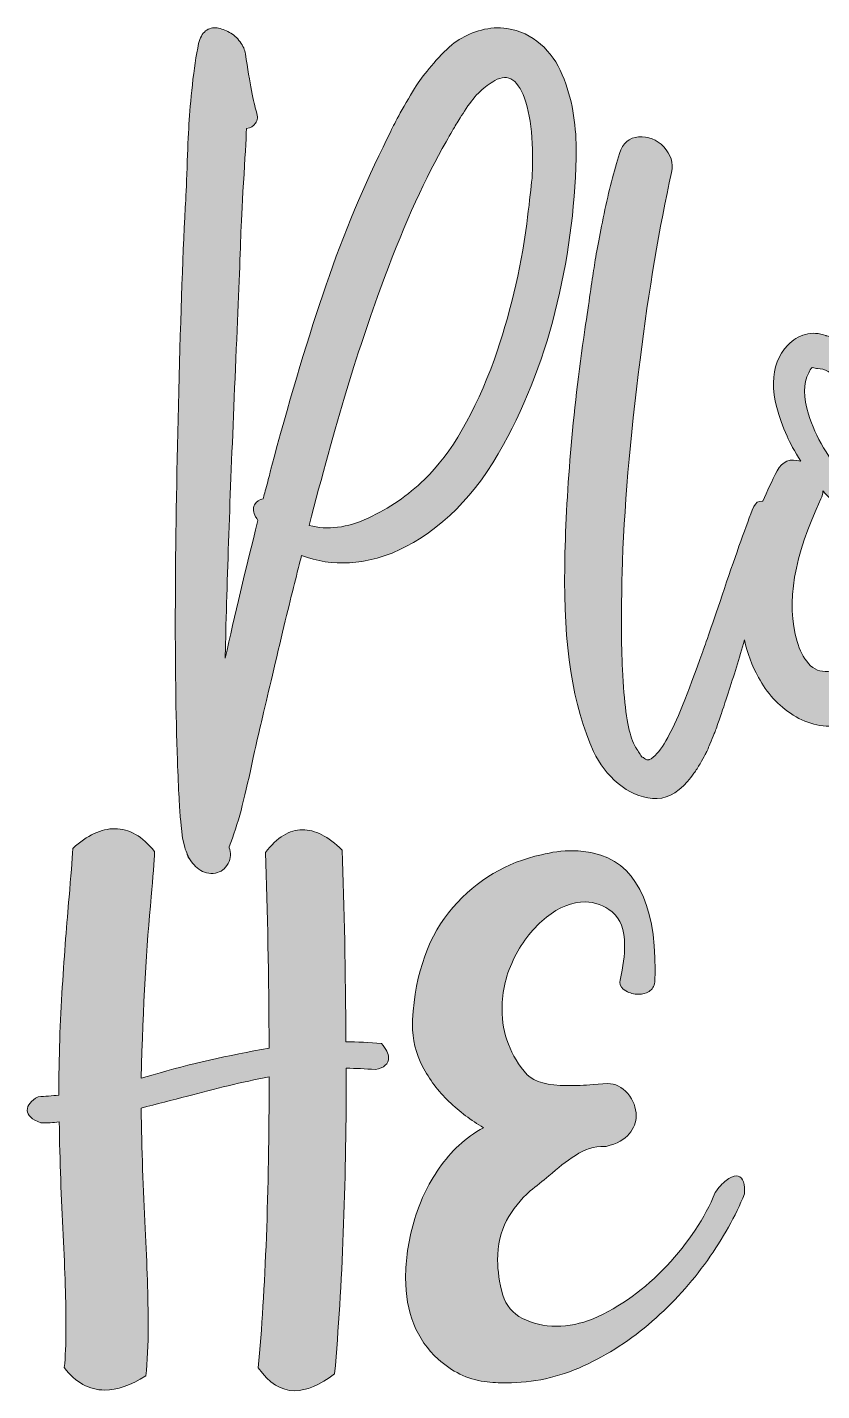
# Model space of a CAD drawing. Header units: inches. Extents: x 72 to 1008, y -887 to -193.
# Drawn here: x 72 to 390, y -739 to -193 of the extents above; entities that cross this region are included whole.
import ezdxf

# ---------------------------------------------------------------- set-up
doc = ezdxf.new("R2010")
doc.units = ezdxf.units.IN
doc.header["$MEASUREMENT"] = 0
doc.layers.add('Layer 1', color=7, linetype='Continuous')

# ---------------------------------------------------------------- blocks, each defined once
blk = doc.blocks.new('block 4')
at = {"layer": 'Layer 1', "true_color": 0x262626}
h = blk.add_hatch(color=250, dxfattribs=at)
h.dxf.hatch_style = 2
edge = h.paths.add_edge_path()
edge.add_spline(control_points=[(289.99, -226.39), (289.13, -221.52), (287.71, -216.68), (285.73, -211.86), (283.75, -207.04), (280.87, -202.96), (277.06, -199.61), (273.26, -196.27), (268.77, -194.19), (263.6, -193.37), (260.15, -192.87), (256.75, -193.07), (253.4, -193.98), (250.06, -194.9), (247.09, -196.16), (244.5, -197.79), (241.92, -199.41), (239.2, -201.79), (236.36, -204.94), (233.52, -208.08), (231.21, -210.85), (229.44, -213.23), (227.66, -215.61), (225.61, -218.86), (223.28, -222.97), (220.94, -227.07), (219.27, -230.14), (218.26, -232.17), (217.24, -234.2), (215.82, -237.09), (214, -240.84), (204.87, -259.51), (196.83, -279.21), (189.88, -299.95), (182.93, -320.69), (176.01, -344), (169.12, -369.86), (168.81, -371.18), (168.3, -373.16), (167.59, -375.79), (166.88, -378.43), (166.38, -380.41), (166.07, -381.73), (164.45, -381.93), (163.28, -382.74), (162.58, -384.16), (161.86, -385.58), (162.01, -387.15), (163.03, -388.88), (163.13, -388.98), (163.28, -389.23), (163.49, -389.64), (163.69, -390.05), (163.84, -390.3), (163.94, -390.4), (158.97, -410.08), (154.61, -428.43), (150.86, -445.47), (150.86, -444.06), (150.91, -441.88), (151.01, -438.93), (151.11, -435.99), (151.16, -433.76), (151.16, -432.24), (151.57, -416.82), (152.1, -400.47), (152.76, -383.17), (153.42, -365.88), (154.21, -346.68), (155.12, -325.59), (156.03, -304.49), (156.69, -288.16), (157.1, -276.6), (157.2, -271.93), (157.55, -264.78), (158.16, -255.14), (158.77, -245.51), (159.17, -238.26), (159.38, -233.39), (161, -233.19), (162.22, -232.5), (163.03, -231.33), (163.84, -230.17), (163.94, -228.62), (163.33, -226.69), (162.22, -223.14), (160.75, -215.43), (158.92, -203.57), (158.72, -201.95), (158.01, -200.32), (156.79, -198.7), (155.57, -197.08), (154.15, -195.81), (152.53, -194.9), (150.91, -193.98), (149.26, -193.4), (147.59, -193.15), (145.91, -192.89), (144.39, -193.3), (143.02, -194.36), (141.66, -195.43), (140.72, -197.08), (140.21, -199.31), (139.19, -204.28), (138.36, -209.81), (137.7, -215.89), (137.04, -221.98), (136.58, -227.25), (136.33, -231.71), (136.07, -236.18), (135.82, -241.96), (135.57, -249.06), (135.31, -256.16), (135.09, -261.48), (134.88, -265.03), (133.77, -286.23), (132.85, -312.71), (132.15, -344.45), (130.62, -402.27), (130.47, -449.58), (131.69, -486.4), (132.19, -498.47), (132.6, -506.28), (132.9, -509.83), (132.9, -509.83), (133.82, -517.59), (133.82, -517.59), (134.22, -519.62), (134.58, -521.09), (134.88, -522), (134.98, -522.31), (135.29, -523.07), (135.8, -524.28), (135.87, -524.48), (135.93, -524.63), (135.99, -524.78), (137.07, -526.91), (138.49, -528.66), (140.28, -529.99), (142.26, -531.46), (144.47, -531.99), (146.9, -531.59), (149.13, -531.18), (150.83, -529.91), (152, -527.78), (153.16, -525.65), (153.29, -523.52), (152.38, -521.39), (152.38, -521.39), (152.38, -521.09), (152.38, -521.09), (154.21, -516.53), (155.8, -511.66), (157.17, -506.48), (158.54, -501.31), (159.99, -495.12), (161.51, -487.92), (163.03, -480.72), (164.14, -475.75), (164.86, -473.01), (165.97, -468.25), (168.18, -458.89), (171.47, -444.94), (174.77, -431), (177.38, -420.22), (179.31, -412.61), (179.71, -410.79), (180.43, -408.05), (181.44, -404.4), (187.52, -406.73), (193.92, -407.69), (200.61, -407.29), (207.3, -406.88), (213.74, -405.26), (219.93, -402.42), (237.07, -394.41), (251.17, -380.26), (262.23, -359.97), (271.66, -342.83), (278.84, -323.91), (283.75, -303.22), (288.67, -282.53), (291.19, -261.89), (291.29, -241.3), (291.29, -236.23), (290.85, -231.26), (289.99, -226.39)], knot_values=[0, 0, 0, 0, 1, 1, 1, 2, 2, 2, 3, 3, 3, 4, 4, 4, 5, 5, 5, 6, 6, 6, 7, 7, 7, 8, 8, 8, 9, 9, 9, 10, 10, 10, 11, 11, 11, 12, 12, 12, 13, 13, 13, 14, 14, 14, 15, 15, 15, 16, 16, 16, 17, 17, 17, 18, 18, 18, 19, 19, 19, 20, 20, 20, 21, 21, 21, 22, 22, 22, 23, 23, 23, 24, 24, 24, 25, 25, 25, 26, 26, 26, 27, 27, 27, 28, 28, 28, 29, 29, 29, 30, 30, 30, 31, 31, 31, 32, 32, 32, 33, 33, 33, 34, 34, 34, 35, 35, 35, 36, 36, 36, 37, 37, 37, 38, 38, 38, 39, 39, 39, 40, 40, 40, 41, 41, 41, 42, 42, 42, 43, 43, 43, 44, 44, 44, 45, 45, 45, 46, 46, 46, 47, 47, 47, 48, 48, 48, 49, 49, 49, 50, 50, 50, 51, 51, 51, 52, 52, 52, 53, 53, 53, 54, 54, 54, 55, 55, 55, 56, 56, 56, 57, 57, 57, 58, 58, 58, 59, 59, 59, 60, 60, 60, 61, 61, 61, 62, 62, 62, 62], degree=3, periodic=1)
edge = h.paths.add_edge_path()
edge.add_spline(control_points=[(273.49, -254.84), (273.08, -258.8), (272.42, -264.38), (271.51, -271.58), (268.97, -290.54), (264.66, -308.6), (258.58, -325.74), (250.77, -347.34), (241.43, -363.42), (230.58, -373.97), (223.99, -380.36), (216.48, -385.51), (208.06, -389.41), (199.64, -393.32), (191.78, -394.3), (184.48, -392.38), (194.52, -352.82), (204.56, -319.71), (214.61, -293.03), (222.92, -270.82), (231.14, -252.71), (239.25, -238.71), (241.08, -235.47), (242.42, -233.14), (243.29, -231.71), (244.15, -230.3), (245.49, -228.19), (247.32, -225.4), (249.14, -222.61), (250.99, -220.33), (252.87, -218.55), (254.75, -216.78), (256.7, -215.34), (258.73, -214.22), (264.21, -211.07), (268.36, -213.97), (271.2, -222.89), (272.62, -227.56), (273.46, -233.06), (273.72, -239.4), (273.96, -245.74), (273.89, -250.88), (273.49, -254.84)], knot_values=[0, 0, 0, 0, 1, 1, 1, 2, 2, 2, 3, 3, 3, 4, 4, 4, 5, 5, 5, 6, 6, 6, 7, 7, 7, 8, 8, 8, 9, 9, 9, 10, 10, 10, 11, 11, 11, 12, 12, 12, 13, 13, 13, 14, 14, 14, 14], degree=3, periodic=1)
h = blk.add_hatch(color=250, dxfattribs=at)
h.dxf.hatch_style = 2
edge = h.paths.add_edge_path()
edge.add_spline(control_points=[(593.59, -480.77), (593.9, -480.97), (594.07, -481.08), (594.13, -481.08), (594.18, -481.08), (593.9, -480.82), (593.29, -480.32), (593.09, -480.11), (592.93, -479.96), (592.83, -479.86), (592.73, -479.76), (592.53, -479.58), (592.22, -479.33), (591.92, -479.07), (591.67, -478.82), (591.47, -478.57), (591.26, -478.31), (591.06, -478.08), (590.86, -477.88), (590.65, -477.68), (590.55, -477.53), (590.55, -477.42), (590.55, -477.32), (590.4, -477.07), (590.09, -476.66), (590.09, -476.66), (588.27, -473.47), (588.27, -473.47), (586.75, -470.53), (585.53, -466.27), (584.62, -460.69), (582.69, -450.34), (581.62, -436.3), (581.42, -418.55), (581.02, -386.9), (582.43, -350.94), (585.68, -310.68), (586.19, -303.98), (587.05, -293.94), (588.27, -280.55), (599.73, -280.35), (610.73, -280.86), (621.28, -282.07), (621.39, -282.07), (622.68, -282.2), (625.16, -282.45), (627.65, -282.71), (629.17, -282.89), (629.73, -282.99), (630.28, -283.09), (631.6, -283.29), (633.68, -283.59), (635.76, -283.9), (637.21, -284.28), (638.02, -284.74), (638.83, -285.19), (639.95, -285.78), (641.37, -286.49), (642.79, -287.2), (643.93, -288.03), (644.79, -289), (645.65, -289.96), (646.39, -291.1), (647, -292.42), (647.5, -293.54), (648.39, -294.27), (649.66, -294.62), (650.93, -294.98), (652.07, -294.85), (653.08, -294.25), (654.09, -293.64), (654.55, -292.62), (654.45, -291.2), (654.15, -286.84), (652.3, -283.27), (648.9, -280.48), (645.5, -277.69), (641.37, -275.58), (636.5, -274.16), (627.57, -271.63), (614.18, -269.65), (596.33, -268.23), (595.52, -268.13), (594.33, -268.03), (592.76, -267.92), (591.18, -267.82), (589.99, -267.77), (589.18, -267.77), (589.79, -260.88), (590.19, -255.5), (590.4, -251.65), (590.6, -248.6), (589.94, -245.79), (588.42, -243.2), (586.9, -240.62), (584.72, -238.82), (581.88, -237.8), (579.24, -236.89), (576.63, -236.99), (574.04, -238.1), (571.46, -239.22), (569.96, -241.2), (569.55, -244.04), (568.95, -248.6), (567.98, -256.41), (566.67, -267.47), (564.03, -267.47), (560.07, -267.57), (554.8, -267.77), (537.06, -268.52), (523.42, -269.77), (513.76, -271.54), (506.1, -270.22), (496.7, -269.11), (485.57, -268.23), (484.76, -268.13), (483.57, -268.03), (482, -267.92), (480.43, -267.82), (479.23, -267.77), (478.42, -267.77), (479.03, -260.88), (479.43, -255.5), (479.64, -251.65), (479.84, -248.6), (479.18, -245.79), (477.66, -243.2), (476.14, -240.62), (473.96, -238.82), (471.12, -237.8), (468.48, -236.89), (465.87, -236.99), (463.28, -238.1), (460.7, -239.22), (459.2, -241.2), (458.79, -244.04), (458.19, -248.6), (457.22, -256.41), (455.91, -267.47), (453.27, -267.47), (449.31, -267.57), (444.04, -267.77), (424.67, -268.58), (410.11, -270), (400.37, -272.03), (400.37, -272.03), (400.52, -272.18), (400.52, -272.18), (397.69, -272.49), (395.76, -273.86), (394.74, -276.29), (393.12, -279.84), (393.48, -283.65), (395.81, -287.7), (398.55, -292.27), (402.25, -293.89), (406.92, -292.57), (409.05, -291.96), (412.57, -290.95), (417.49, -289.53), (422.41, -288.11), (426.72, -286.94), (430.42, -286.03), (434.12, -285.12), (437.75, -284.41), (441.3, -283.9), (449.21, -282.78), (453.57, -282.18), (454.38, -282.07), (451.54, -308.65), (449.47, -334.62), (448.15, -359.97), (447.45, -372.45), (447, -382.9), (446.79, -391.34), (445.3, -392.24), (443.82, -392.9), (442.36, -393.29), (438.51, -394.41), (434.35, -394.56), (429.89, -393.75), (428.77, -383.81), (426.85, -373.72), (424.11, -363.47), (416.6, -334.87), (405.75, -319.2), (391.55, -316.46), (391.55, -316.46), (391.4, -316.46), (391.4, -316.46), (391.4, -316.46), (391.25, -316.31), (391.25, -316.31), (388.51, -315.29), (385.77, -315.14), (383.03, -315.85), (380.29, -316.56), (377.96, -317.98), (376.03, -320.11), (368.43, -328.12), (368.32, -340.29), (375.73, -356.62), (376.84, -359.26), (378.67, -362.61), (381.2, -366.67), (376.94, -365.35), (373.8, -366.62), (371.77, -370.47), (369.61, -374.61), (367.69, -378.69), (366, -382.7), (365.9, -382.68), (365.79, -382.65), (365.69, -382.64), (364.27, -382.54), (363.15, -383.25), (362.34, -384.77), (359.39, -392.28), (355.49, -403.23), (350.62, -417.63), (345.76, -432.04), (342.86, -440.45), (341.95, -442.89), (335.87, -460.13), (331.2, -471.59), (327.95, -477.27), (326.03, -480.82), (324.1, -483.46), (322.17, -485.18), (322.17, -485.18), (321.26, -485.79), (321.26, -485.79), (321.26, -485.79), (320.65, -486.1), (320.65, -486.1), (320.55, -486.1), (320.45, -486.15), (320.35, -486.25), (320.35, -486.25), (320.04, -486.25), (320.04, -486.25), (319.74, -486.25), (319.38, -486.15), (318.98, -485.94), (318.77, -485.74), (318.57, -485.59), (318.37, -485.49), (318.37, -485.39), (318.32, -485.34), (318.22, -485.34), (318.22, -485.34), (318.06, -485.34), (318.06, -485.34), (317.66, -485.13), (317.25, -484.68), (316.85, -483.97), (316.74, -483.76), (316.44, -483.28), (315.93, -482.52), (315.43, -481.76), (315.12, -481.28), (315.02, -481.08), (314.51, -480.16), (314.01, -479), (313.5, -477.58), (311.68, -472.51), (310.46, -463.33), (309.85, -450.04), (309.34, -440), (309.29, -427.12), (309.7, -411.39), (310.4, -386.24), (312.79, -357.79), (316.85, -326.04), (320.4, -297.95), (324.61, -272.94), (329.47, -251.04), (330.29, -247.18), (329.25, -243.76), (326.36, -240.77), (323.47, -237.78), (320.12, -236.43), (316.31, -236.74), (312.51, -237.04), (309.95, -239.27), (308.63, -243.43), (306.4, -250.43), (304.35, -258.47), (302.47, -267.54), (300.59, -276.62), (299.25, -283.85), (298.44, -289.22), (297.63, -294.6), (296.41, -302.82), (294.79, -313.87), (289.82, -348.05), (287.13, -379.75), (286.72, -408.96), (286.11, -440.2), (289.97, -464.85), (298.29, -482.9), (300.62, -487.87), (303.89, -492.13), (308.1, -495.68), (312.31, -499.23), (316.9, -501.24), (321.87, -501.69), (326.84, -502.15), (331.5, -499.89), (335.87, -494.92), (336.78, -493.8), (337.64, -492.69), (338.45, -491.57), (339.26, -490.46), (340.07, -489.19), (340.89, -487.77), (341.7, -486.35), (342.38, -485.13), (342.94, -484.12), (343.5, -483.1), (344.13, -481.71), (344.84, -479.93), (345.55, -478.16), (346.08, -476.87), (346.44, -476.06), (346.79, -475.24), (347.33, -473.8), (348.04, -471.72), (348.75, -469.64), (349.2, -468.3), (349.41, -467.69), (349.61, -467.08), (350.09, -465.66), (350.85, -463.43), (351.61, -461.2), (352.04, -459.88), (352.14, -459.47), (354.36, -452.73), (356.52, -445.61), (358.65, -438.19), (359.83, -443.42), (361.69, -448.44), (364.24, -453.23), (367.54, -459.42), (372.18, -464.44), (378.16, -468.3), (384.15, -472.15), (390.74, -473.52), (397.94, -472.4), (402.81, -471.59), (407.19, -469.72), (411.1, -466.77), (415, -463.83), (418.17, -460.21), (420.61, -455.9), (423.04, -451.59), (425.02, -447.15), (426.54, -442.58), (428.06, -438.02), (429.13, -433.3), (429.74, -428.43), (430.85, -420.83), (431.16, -412.31), (430.65, -402.87), (436.06, -403.61), (441.41, -403.02), (446.7, -401.14), (446.82, -409.07), (447.39, -418.28), (448.45, -428.82), (449.77, -441.95), (452.15, -453.54), (455.6, -463.58), (461.08, -479.5), (468.58, -489.8), (478.12, -494.47), (479.84, -495.28), (481.59, -495.3), (483.37, -494.54), (485.14, -493.78), (486.33, -492.54), (486.94, -490.81), (488.26, -487.16), (486.89, -483.81), (482.83, -480.77), (483.14, -480.97), (483.31, -481.08), (483.37, -481.08), (483.42, -481.08), (483.14, -480.82), (482.53, -480.32), (482.33, -480.11), (482.17, -479.96), (482.07, -479.86), (481.97, -479.76), (481.77, -479.58), (481.46, -479.33), (481.16, -479.07), (480.91, -478.82), (480.71, -478.57), (480.5, -478.31), (480.3, -478.08), (480.1, -477.88), (479.89, -477.68), (479.79, -477.53), (479.79, -477.42), (479.79, -477.32), (479.64, -477.07), (479.33, -476.66), (479.33, -476.66), (477.51, -473.47), (477.51, -473.47), (475.99, -470.53), (474.77, -466.27), (473.86, -460.69), (471.93, -450.34), (470.86, -436.3), (470.66, -418.55), (470.26, -386.9), (471.67, -350.94), (474.92, -310.68), (475.43, -303.98), (476.29, -293.94), (477.51, -280.55), (486.83, -280.39), (495.83, -280.72), (504.54, -281.49), (504.67, -283.49), (505.34, -285.56), (506.57, -287.7), (509.31, -292.27), (513.01, -293.89), (517.68, -292.57), (519.81, -291.96), (523.33, -290.95), (528.25, -289.53), (529.95, -289.04), (531.55, -288.59), (533.1, -288.16), (533.42, -288.43), (533.76, -288.7), (534.03, -289), (534.89, -289.96), (535.63, -291.1), (536.24, -292.42), (536.74, -293.54), (537.63, -294.27), (538.9, -294.62), (540.17, -294.98), (541.31, -294.85), (542.32, -294.25), (543.33, -293.64), (543.79, -292.62), (543.69, -291.2), (543.55, -289.23), (543.06, -287.44), (542.28, -285.79), (545.6, -285), (548.87, -284.36), (552.06, -283.9), (559.97, -282.78), (564.33, -282.18), (565.14, -282.07), (562.3, -308.65), (560.23, -334.62), (558.91, -359.97), (558.1, -374.58), (557.61, -386.42), (557.46, -395.5), (557.31, -404.57), (557.89, -415.68), (559.21, -428.82), (560.53, -441.95), (562.91, -453.54), (566.36, -463.58), (571.84, -479.5), (579.34, -489.8), (588.88, -494.47), (590.6, -495.28), (592.35, -495.3), (594.13, -494.54), (595.9, -493.78), (597.09, -492.54), (597.7, -490.81), (599.02, -487.16), (597.65, -483.81), (593.59, -480.77)], knot_values=[0, 0, 0, 0, 1, 1, 1, 2, 2, 2, 3, 3, 3, 4, 4, 4, 5, 5, 5, 6, 6, 6, 7, 7, 7, 8, 8, 8, 9, 9, 9, 10, 10, 10, 11, 11, 11, 12, 12, 12, 13, 13, 13, 14, 14, 14, 15, 15, 15, 16, 16, 16, 17, 17, 17, 18, 18, 18, 19, 19, 19, 20, 20, 20, 21, 21, 21, 22, 22, 22, 23, 23, 23, 24, 24, 24, 25, 25, 25, 26, 26, 26, 27, 27, 27, 28, 28, 28, 29, 29, 29, 30, 30, 30, 31, 31, 31, 32, 32, 32, 33, 33, 33, 34, 34, 34, 35, 35, 35, 36, 36, 36, 37, 37, 37, 38, 38, 38, 39, 39, 39, 40, 40, 40, 41, 41, 41, 42, 42, 42, 43, 43, 43, 44, 44, 44, 45, 45, 45, 46, 46, 46, 47, 47, 47, 48, 48, 48, 49, 49, 49, 50, 50, 50, 51, 51, 51, 52, 52, 52, 53, 53, 53, 54, 54, 54, 55, 55, 55, 56, 56, 56, 57, 57, 57, 58, 58, 58, 59, 59, 59, 60, 60, 60, 61, 61, 61, 62, 62, 62, 63, 63, 63, 64, 64, 64, 65, 65, 65, 66, 66, 66, 67, 67, 67, 68, 68, 68, 69, 69, 69, 70, 70, 70, 71, 71, 71, 72, 72, 72, 73, 73, 73, 74, 74, 74, 75, 75, 75, 76, 76, 76, 77, 77, 77, 78, 78, 78, 79, 79, 79, 80, 80, 80, 81, 81, 81, 82, 82, 82, 83, 83, 83, 84, 84, 84, 85, 85, 85, 86, 86, 86, 87, 87, 87, 88, 88, 88, 89, 89, 89, 90, 90, 90, 91, 91, 91, 92, 92, 92, 93, 93, 93, 94, 94, 94, 95, 95, 95, 96, 96, 96, 97, 97, 97, 98, 98, 98, 99, 99, 99, 100, 100, 100, 101, 101, 101, 102, 102, 102, 103, 103, 103, 104, 104, 104, 105, 105, 105, 106, 106, 106, 107, 107, 107, 108, 108, 108, 109, 109, 109, 110, 110, 110, 111, 111, 111, 112, 112, 112, 113, 113, 113, 114, 114, 114, 115, 115, 115, 116, 116, 116, 117, 117, 117, 118, 118, 118, 119, 119, 119, 120, 120, 120, 121, 121, 121, 122, 122, 122, 123, 123, 123, 124, 124, 124, 125, 125, 125, 126, 126, 126, 127, 127, 127, 128, 128, 128, 129, 129, 129, 130, 130, 130, 131, 131, 131, 132, 132, 132, 133, 133, 133, 134, 134, 134, 135, 135, 135, 136, 136, 136, 137, 137, 137, 138, 138, 138, 139, 139, 139, 140, 140, 140, 141, 141, 141, 142, 142, 142, 143, 143, 143, 144, 144, 144, 145, 145, 145, 146, 146, 146, 147, 147, 147, 148, 148, 148, 149, 149, 149, 150, 150, 150, 151, 151, 151, 152, 152, 152, 153, 153, 153, 154, 154, 154, 155, 155, 155, 156, 156, 156, 157, 157, 157, 158, 158, 158, 159, 159, 159, 160, 160, 160, 161, 161, 161, 162, 162, 162, 162], degree=3, periodic=1)
edge = h.paths.add_edge_path()
edge.add_spline(control_points=[(384.4, -331.21), (384.7, -330.4), (385.16, -329.69), (385.77, -329.09), (386.58, -329.39), (387.29, -329.54), (387.9, -329.54), (393.78, -329.54), (399.1, -336.03), (403.87, -349.02), (407.12, -357.94), (409.4, -367.53), (410.72, -377.77), (410.72, -377.77), (411.63, -385.07), (411.63, -385.07), (407.37, -381.83), (403.47, -378.23), (399.92, -374.27), (392.31, -365.75), (387.09, -356.93), (384.25, -347.8), (382.12, -341.11), (382.17, -335.58), (384.4, -331.21)], knot_values=[0, 0, 0, 0, 1, 1, 1, 2, 2, 2, 3, 3, 3, 4, 4, 4, 5, 5, 5, 6, 6, 6, 7, 7, 7, 8, 8, 8, 8], degree=3, periodic=1)
edge = h.paths.add_edge_path()
edge.add_spline(control_points=[(407.37, -434.67), (403.01, -444.92), (397.94, -450.29), (392.16, -450.8), (389.01, -451.1), (386.4, -450.06), (384.32, -447.68), (382.24, -445.3), (380.7, -442.33), (379.68, -438.78), (375.22, -423.47), (378.41, -404.45), (389.27, -381.73), (389.78, -380.51), (390.03, -379.44), (390.03, -378.53), (392.87, -381.58), (395.1, -383.81), (396.72, -385.23), (402.2, -390.1), (407.47, -393.9), (412.55, -396.64), (413.46, -412.16), (411.73, -424.84), (407.37, -434.67)], knot_values=[0, 0, 0, 0, 1, 1, 1, 2, 2, 2, 3, 3, 3, 4, 4, 4, 5, 5, 5, 6, 6, 6, 7, 7, 7, 8, 8, 8, 8], degree=3, periodic=1)
h = blk.add_hatch(color=250, dxfattribs=at)
h.dxf.hatch_style = 2
edge = h.paths.add_edge_path()
edge.add_spline(control_points=[(135.99, -524.78), (135.88, -524.56), (135.75, -524.36), (135.64, -524.13), (136.37, -525.86), (136.48, -526.07), (135.99, -524.78)], knot_values=[0, 0, 0, 0, 1, 1, 1, 2, 2, 2, 2], degree=3, periodic=1)
at = {"layer": 'Layer 1', "lineweight": 0}
for points, knots in [([(289.99, -226.39), (289.13, -221.52), (287.71, -216.68), (285.73, -211.86), (283.75, -207.04), (280.87, -202.96), (277.06, -199.61), (273.26, -196.27), (268.77, -194.19), (263.6, -193.37), (260.15, -192.87), (256.75, -193.07), (253.4, -193.98), (250.06, -194.9), (247.09, -196.16), (244.5, -197.79), (241.92, -199.41), (239.2, -201.79), (236.36, -204.94), (233.52, -208.08), (231.21, -210.85), (229.44, -213.23), (227.66, -215.61), (225.61, -218.86), (223.28, -222.97), (220.94, -227.07), (219.27, -230.14), (218.26, -232.17), (217.24, -234.2), (215.82, -237.09), (214, -240.84), (204.87, -259.51), (196.83, -279.21), (189.88, -299.95), (182.93, -320.69), (176.01, -344), (169.12, -369.86), (168.81, -371.18), (168.3, -373.16), (167.59, -375.79), (166.88, -378.43), (166.38, -380.41), (166.07, -381.73), (164.45, -381.93), (163.28, -382.74), (162.58, -384.16), (161.86, -385.58), (162.01, -387.15), (163.03, -388.88), (163.13, -388.98), (163.28, -389.23), (163.49, -389.64), (163.69, -390.05), (163.84, -390.3), (163.94, -390.4), (158.97, -410.08), (154.61, -428.43), (150.86, -445.47), (150.86, -444.06), (150.91, -441.88), (151.01, -438.93), (151.11, -435.99), (151.16, -433.76), (151.16, -432.24), (151.57, -416.82), (152.1, -400.47), (152.76, -383.17), (153.42, -365.88), (154.21, -346.68), (155.12, -325.59), (156.03, -304.49), (156.69, -288.16), (157.1, -276.6), (157.2, -271.93), (157.55, -264.78), (158.16, -255.14), (158.77, -245.51), (159.17, -238.26), (159.38, -233.39), (161, -233.19), (162.22, -232.5), (163.03, -231.33), (163.84, -230.17), (163.94, -228.62), (163.33, -226.69), (162.22, -223.14), (160.75, -215.43), (158.92, -203.57), (158.72, -201.95), (158.01, -200.32), (156.79, -198.7), (155.57, -197.08), (154.15, -195.81), (152.53, -194.9), (150.91, -193.98), (149.26, -193.4), (147.59, -193.15), (145.91, -192.89), (144.39, -193.3), (143.02, -194.36), (141.66, -195.43), (140.72, -197.08), (140.21, -199.31), (139.19, -204.28), (138.36, -209.81), (137.7, -215.89), (137.04, -221.98), (136.58, -227.25), (136.33, -231.71), (136.07, -236.18), (135.82, -241.96), (135.57, -249.06), (135.31, -256.16), (135.09, -261.48), (134.88, -265.03), (133.77, -286.23), (132.85, -312.71), (132.15, -344.45), (130.62, -402.27), (130.47, -449.58), (131.69, -486.4), (132.19, -498.47), (132.6, -506.28), (132.9, -509.83), (132.9, -509.83), (133.82, -517.59), (133.82, -517.59), (134.22, -519.62), (134.58, -521.09), (134.88, -522), (134.98, -522.31), (135.29, -523.07), (135.8, -524.28), (135.87, -524.48), (135.93, -524.63), (135.99, -524.78), (137.07, -526.91), (138.49, -528.66), (140.28, -529.99), (142.26, -531.46), (144.47, -531.99), (146.9, -531.59), (149.13, -531.18), (150.83, -529.91), (152, -527.78), (153.16, -525.65), (153.29, -523.52), (152.38, -521.39), (152.38, -521.39), (152.38, -521.09), (152.38, -521.09), (154.21, -516.53), (155.8, -511.66), (157.17, -506.48), (158.54, -501.31), (159.99, -495.12), (161.51, -487.92), (163.03, -480.72), (164.14, -475.75), (164.86, -473.01), (165.97, -468.25), (168.18, -458.89), (171.47, -444.94), (174.77, -431), (177.38, -420.22), (179.31, -412.61), (179.71, -410.79), (180.43, -408.05), (181.44, -404.4), (187.52, -406.73), (193.92, -407.69), (200.61, -407.29), (207.3, -406.88), (213.74, -405.26), (219.93, -402.42), (237.07, -394.41), (251.17, -380.26), (262.23, -359.97), (271.66, -342.83), (278.84, -323.91), (283.75, -303.22), (288.67, -282.53), (291.19, -261.89), (291.29, -241.3), (291.29, -236.23), (290.85, -231.26), (289.99, -226.39)], [0, 0, 0, 0, 1, 1, 1, 2, 2, 2, 3, 3, 3, 4, 4, 4, 5, 5, 5, 6, 6, 6, 7, 7, 7, 8, 8, 8, 9, 9, 9, 10, 10, 10, 11, 11, 11, 12, 12, 12, 13, 13, 13, 14, 14, 14, 15, 15, 15, 16, 16, 16, 17, 17, 17, 18, 18, 18, 19, 19, 19, 20, 20, 20, 21, 21, 21, 22, 22, 22, 23, 23, 23, 24, 24, 24, 25, 25, 25, 26, 26, 26, 27, 27, 27, 28, 28, 28, 29, 29, 29, 30, 30, 30, 31, 31, 31, 32, 32, 32, 33, 33, 33, 34, 34, 34, 35, 35, 35, 36, 36, 36, 37, 37, 37, 38, 38, 38, 39, 39, 39, 40, 40, 40, 41, 41, 41, 42, 42, 42, 43, 43, 43, 44, 44, 44, 45, 45, 45, 46, 46, 46, 47, 47, 47, 48, 48, 48, 49, 49, 49, 50, 50, 50, 51, 51, 51, 52, 52, 52, 53, 53, 53, 54, 54, 54, 55, 55, 55, 56, 56, 56, 57, 57, 57, 58, 58, 58, 59, 59, 59, 60, 60, 60, 61, 61, 61, 62, 62, 62, 62]), ([(273.49, -254.84), (273.08, -258.8), (272.42, -264.38), (271.51, -271.58), (268.97, -290.54), (264.66, -308.6), (258.58, -325.74), (250.77, -347.34), (241.43, -363.42), (230.58, -373.97), (223.99, -380.36), (216.48, -385.51), (208.06, -389.41), (199.64, -393.32), (191.78, -394.3), (184.48, -392.38), (194.52, -352.82), (204.56, -319.71), (214.61, -293.03), (222.92, -270.82), (231.14, -252.71), (239.25, -238.71), (241.08, -235.47), (242.42, -233.14), (243.29, -231.71), (244.15, -230.3), (245.49, -228.19), (247.32, -225.4), (249.14, -222.61), (250.99, -220.33), (252.87, -218.55), (254.75, -216.78), (256.7, -215.34), (258.73, -214.22), (264.21, -211.07), (268.36, -213.97), (271.2, -222.89), (272.62, -227.56), (273.46, -233.06), (273.72, -239.4), (273.96, -245.74), (273.89, -250.88), (273.49, -254.84)], [0, 0, 0, 0, 1, 1, 1, 2, 2, 2, 3, 3, 3, 4, 4, 4, 5, 5, 5, 6, 6, 6, 7, 7, 7, 8, 8, 8, 9, 9, 9, 10, 10, 10, 11, 11, 11, 12, 12, 12, 13, 13, 13, 14, 14, 14, 14]), ([(593.59, -480.77), (593.9, -480.97), (594.07, -481.08), (594.13, -481.08), (594.18, -481.08), (593.9, -480.82), (593.29, -480.32), (593.09, -480.11), (592.93, -479.96), (592.83, -479.86), (592.73, -479.76), (592.53, -479.58), (592.22, -479.33), (591.92, -479.07), (591.67, -478.82), (591.47, -478.57), (591.26, -478.31), (591.06, -478.08), (590.86, -477.88), (590.65, -477.68), (590.55, -477.53), (590.55, -477.42), (590.55, -477.32), (590.4, -477.07), (590.09, -476.66), (590.09, -476.66), (588.27, -473.47), (588.27, -473.47), (586.75, -470.53), (585.53, -466.27), (584.62, -460.69), (582.69, -450.34), (581.62, -436.3), (581.42, -418.55), (581.02, -386.9), (582.43, -350.94), (585.68, -310.68), (586.19, -303.98), (587.05, -293.94), (588.27, -280.55), (599.73, -280.35), (610.73, -280.86), (621.28, -282.07), (621.39, -282.07), (622.68, -282.2), (625.16, -282.45), (627.65, -282.71), (629.17, -282.89), (629.73, -282.99), (630.28, -283.09), (631.6, -283.29), (633.68, -283.59), (635.76, -283.9), (637.21, -284.28), (638.02, -284.74), (638.83, -285.19), (639.95, -285.78), (641.37, -286.49), (642.79, -287.2), (643.93, -288.03), (644.79, -289), (645.65, -289.96), (646.39, -291.1), (647, -292.42), (647.5, -293.54), (648.39, -294.27), (649.66, -294.62), (650.93, -294.98), (652.07, -294.85), (653.08, -294.25), (654.09, -293.64), (654.55, -292.62), (654.45, -291.2), (654.15, -286.84), (652.3, -283.27), (648.9, -280.48), (645.5, -277.69), (641.37, -275.58), (636.5, -274.16), (627.57, -271.63), (614.18, -269.65), (596.33, -268.23), (595.52, -268.13), (594.33, -268.03), (592.76, -267.92), (591.18, -267.82), (589.99, -267.77), (589.18, -267.77), (589.79, -260.88), (590.19, -255.5), (590.4, -251.65), (590.6, -248.6), (589.94, -245.79), (588.42, -243.2), (586.9, -240.62), (584.72, -238.82), (581.88, -237.8), (579.24, -236.89), (576.63, -236.99), (574.04, -238.1), (571.46, -239.22), (569.96, -241.2), (569.55, -244.04), (568.95, -248.6), (567.98, -256.41), (566.67, -267.47), (564.03, -267.47), (560.07, -267.57), (554.8, -267.77), (537.06, -268.52), (523.42, -269.77), (513.76, -271.54), (506.1, -270.22), (496.7, -269.11), (485.57, -268.23), (484.76, -268.13), (483.57, -268.03), (482, -267.92), (480.43, -267.82), (479.23, -267.77), (478.42, -267.77), (479.03, -260.88), (479.43, -255.5), (479.64, -251.65), (479.84, -248.6), (479.18, -245.79), (477.66, -243.2), (476.14, -240.62), (473.96, -238.82), (471.12, -237.8), (468.48, -236.89), (465.87, -236.99), (463.28, -238.1), (460.7, -239.22), (459.2, -241.2), (458.79, -244.04), (458.19, -248.6), (457.22, -256.41), (455.91, -267.47), (453.27, -267.47), (449.31, -267.57), (444.04, -267.77), (424.67, -268.58), (410.11, -270), (400.37, -272.03), (400.37, -272.03), (400.52, -272.18), (400.52, -272.18), (397.69, -272.49), (395.76, -273.86), (394.74, -276.29), (393.12, -279.84), (393.48, -283.65), (395.81, -287.7), (398.55, -292.27), (402.25, -293.89), (406.92, -292.57), (409.05, -291.96), (412.57, -290.95), (417.49, -289.53), (422.41, -288.11), (426.72, -286.94), (430.42, -286.03), (434.12, -285.12), (437.75, -284.41), (441.3, -283.9), (449.21, -282.78), (453.57, -282.18), (454.38, -282.07), (451.54, -308.65), (449.47, -334.62), (448.15, -359.97), (447.45, -372.45), (447, -382.9), (446.79, -391.34), (445.3, -392.24), (443.82, -392.9), (442.36, -393.29), (438.51, -394.41), (434.35, -394.56), (429.89, -393.75), (428.77, -383.81), (426.85, -373.72), (424.11, -363.47), (416.6, -334.87), (405.75, -319.2), (391.55, -316.46), (391.55, -316.46), (391.4, -316.46), (391.4, -316.46), (391.4, -316.46), (391.25, -316.31), (391.25, -316.31), (388.51, -315.29), (385.77, -315.14), (383.03, -315.85), (380.29, -316.56), (377.96, -317.98), (376.03, -320.11), (368.43, -328.12), (368.32, -340.29), (375.73, -356.62), (376.84, -359.26), (378.67, -362.61), (381.2, -366.67), (376.94, -365.35), (373.8, -366.62), (371.77, -370.47), (369.61, -374.61), (367.69, -378.69), (366, -382.7), (365.9, -382.68), (365.79, -382.65), (365.69, -382.64), (364.27, -382.54), (363.15, -383.25), (362.34, -384.77), (359.39, -392.28), (355.49, -403.23), (350.62, -417.63), (345.76, -432.04), (342.86, -440.45), (341.95, -442.89), (335.87, -460.13), (331.2, -471.59), (327.95, -477.27), (326.03, -480.82), (324.1, -483.46), (322.17, -485.18), (322.17, -485.18), (321.26, -485.79), (321.26, -485.79), (321.26, -485.79), (320.65, -486.1), (320.65, -486.1), (320.55, -486.1), (320.45, -486.15), (320.35, -486.25), (320.35, -486.25), (320.04, -486.25), (320.04, -486.25), (319.74, -486.25), (319.38, -486.15), (318.98, -485.94), (318.77, -485.74), (318.57, -485.59), (318.37, -485.49), (318.37, -485.39), (318.32, -485.34), (318.22, -485.34), (318.22, -485.34), (318.06, -485.34), (318.06, -485.34), (317.66, -485.13), (317.25, -484.68), (316.85, -483.97), (316.74, -483.76), (316.44, -483.28), (315.93, -482.52), (315.43, -481.76), (315.12, -481.28), (315.02, -481.08), (314.51, -480.16), (314.01, -479), (313.5, -477.58), (311.68, -472.51), (310.46, -463.33), (309.85, -450.04), (309.34, -440), (309.29, -427.12), (309.7, -411.39), (310.4, -386.24), (312.79, -357.79), (316.85, -326.04), (320.4, -297.95), (324.61, -272.94), (329.47, -251.04), (330.29, -247.18), (329.25, -243.76), (326.36, -240.77), (323.47, -237.78), (320.12, -236.43), (316.31, -236.74), (312.51, -237.04), (309.95, -239.27), (308.63, -243.43), (306.4, -250.43), (304.35, -258.47), (302.47, -267.54), (300.59, -276.62), (299.25, -283.85), (298.44, -289.22), (297.63, -294.6), (296.41, -302.82), (294.79, -313.87), (289.82, -348.05), (287.13, -379.75), (286.72, -408.96), (286.11, -440.2), (289.97, -464.85), (298.29, -482.9), (300.62, -487.87), (303.89, -492.13), (308.1, -495.68), (312.31, -499.23), (316.9, -501.24), (321.87, -501.69), (326.84, -502.15), (331.5, -499.89), (335.87, -494.92), (336.78, -493.8), (337.64, -492.69), (338.45, -491.57), (339.26, -490.46), (340.07, -489.19), (340.89, -487.77), (341.7, -486.35), (342.38, -485.13), (342.94, -484.12), (343.5, -483.1), (344.13, -481.71), (344.84, -479.93), (345.55, -478.16), (346.08, -476.87), (346.44, -476.06), (346.79, -475.24), (347.33, -473.8), (348.04, -471.72), (348.75, -469.64), (349.2, -468.3), (349.41, -467.69), (349.61, -467.08), (350.09, -465.66), (350.85, -463.43), (351.61, -461.2), (352.04, -459.88), (352.14, -459.47), (354.36, -452.73), (356.52, -445.61), (358.65, -438.19), (359.83, -443.42), (361.69, -448.44), (364.24, -453.23), (367.54, -459.42), (372.18, -464.44), (378.16, -468.3), (384.15, -472.15), (390.74, -473.52), (397.94, -472.4), (402.81, -471.59), (407.19, -469.72), (411.1, -466.77), (415, -463.83), (418.17, -460.21), (420.61, -455.9), (423.04, -451.59), (425.02, -447.15), (426.54, -442.58), (428.06, -438.02), (429.13, -433.3), (429.74, -428.43), (430.85, -420.83), (431.16, -412.31), (430.65, -402.87), (436.06, -403.61), (441.41, -403.02), (446.7, -401.14), (446.82, -409.07), (447.39, -418.28), (448.45, -428.82), (449.77, -441.95), (452.15, -453.54), (455.6, -463.58), (461.08, -479.5), (468.58, -489.8), (478.12, -494.47), (479.84, -495.28), (481.59, -495.3), (483.37, -494.54), (485.14, -493.78), (486.33, -492.54), (486.94, -490.81), (488.26, -487.16), (486.89, -483.81), (482.83, -480.77), (483.14, -480.97), (483.31, -481.08), (483.37, -481.08), (483.42, -481.08), (483.14, -480.82), (482.53, -480.32), (482.33, -480.11), (482.17, -479.96), (482.07, -479.86), (481.97, -479.76), (481.77, -479.58), (481.46, -479.33), (481.16, -479.07), (480.91, -478.82), (480.71, -478.57), (480.5, -478.31), (480.3, -478.08), (480.1, -477.88), (479.89, -477.68), (479.79, -477.53), (479.79, -477.42), (479.79, -477.32), (479.64, -477.07), (479.33, -476.66), (479.33, -476.66), (477.51, -473.47), (477.51, -473.47), (475.99, -470.53), (474.77, -466.27), (473.86, -460.69), (471.93, -450.34), (470.86, -436.3), (470.66, -418.55), (470.26, -386.9), (471.67, -350.94), (474.92, -310.68), (475.43, -303.98), (476.29, -293.94), (477.51, -280.55), (486.83, -280.39), (495.83, -280.72), (504.54, -281.49), (504.67, -283.49), (505.34, -285.56), (506.57, -287.7), (509.31, -292.27), (513.01, -293.89), (517.68, -292.57), (519.81, -291.96), (523.33, -290.95), (528.25, -289.53), (529.95, -289.04), (531.55, -288.59), (533.1, -288.16), (533.42, -288.43), (533.76, -288.7), (534.03, -289), (534.89, -289.96), (535.63, -291.1), (536.24, -292.42), (536.74, -293.54), (537.63, -294.27), (538.9, -294.62), (540.17, -294.98), (541.31, -294.85), (542.32, -294.25), (543.33, -293.64), (543.79, -292.62), (543.69, -291.2), (543.55, -289.23), (543.06, -287.44), (542.28, -285.79), (545.6, -285), (548.87, -284.36), (552.06, -283.9), (559.97, -282.78), (564.33, -282.18), (565.14, -282.07), (562.3, -308.65), (560.23, -334.62), (558.91, -359.97), (558.1, -374.58), (557.61, -386.42), (557.46, -395.5), (557.31, -404.57), (557.89, -415.68), (559.21, -428.82), (560.53, -441.95), (562.91, -453.54), (566.36, -463.58), (571.84, -479.5), (579.34, -489.8), (588.88, -494.47), (590.6, -495.28), (592.35, -495.3), (594.13, -494.54), (595.9, -493.78), (597.09, -492.54), (597.7, -490.81), (599.02, -487.16), (597.65, -483.81), (593.59, -480.77)], [0, 0, 0, 0, 1, 1, 1, 2, 2, 2, 3, 3, 3, 4, 4, 4, 5, 5, 5, 6, 6, 6, 7, 7, 7, 8, 8, 8, 9, 9, 9, 10, 10, 10, 11, 11, 11, 12, 12, 12, 13, 13, 13, 14, 14, 14, 15, 15, 15, 16, 16, 16, 17, 17, 17, 18, 18, 18, 19, 19, 19, 20, 20, 20, 21, 21, 21, 22, 22, 22, 23, 23, 23, 24, 24, 24, 25, 25, 25, 26, 26, 26, 27, 27, 27, 28, 28, 28, 29, 29, 29, 30, 30, 30, 31, 31, 31, 32, 32, 32, 33, 33, 33, 34, 34, 34, 35, 35, 35, 36, 36, 36, 37, 37, 37, 38, 38, 38, 39, 39, 39, 40, 40, 40, 41, 41, 41, 42, 42, 42, 43, 43, 43, 44, 44, 44, 45, 45, 45, 46, 46, 46, 47, 47, 47, 48, 48, 48, 49, 49, 49, 50, 50, 50, 51, 51, 51, 52, 52, 52, 53, 53, 53, 54, 54, 54, 55, 55, 55, 56, 56, 56, 57, 57, 57, 58, 58, 58, 59, 59, 59, 60, 60, 60, 61, 61, 61, 62, 62, 62, 63, 63, 63, 64, 64, 64, 65, 65, 65, 66, 66, 66, 67, 67, 67, 68, 68, 68, 69, 69, 69, 70, 70, 70, 71, 71, 71, 72, 72, 72, 73, 73, 73, 74, 74, 74, 75, 75, 75, 76, 76, 76, 77, 77, 77, 78, 78, 78, 79, 79, 79, 80, 80, 80, 81, 81, 81, 82, 82, 82, 83, 83, 83, 84, 84, 84, 85, 85, 85, 86, 86, 86, 87, 87, 87, 88, 88, 88, 89, 89, 89, 90, 90, 90, 91, 91, 91, 92, 92, 92, 93, 93, 93, 94, 94, 94, 95, 95, 95, 96, 96, 96, 97, 97, 97, 98, 98, 98, 99, 99, 99, 100, 100, 100, 101, 101, 101, 102, 102, 102, 103, 103, 103, 104, 104, 104, 105, 105, 105, 106, 106, 106, 107, 107, 107, 108, 108, 108, 109, 109, 109, 110, 110, 110, 111, 111, 111, 112, 112, 112, 113, 113, 113, 114, 114, 114, 115, 115, 115, 116, 116, 116, 117, 117, 117, 118, 118, 118, 119, 119, 119, 120, 120, 120, 121, 121, 121, 122, 122, 122, 123, 123, 123, 124, 124, 124, 125, 125, 125, 126, 126, 126, 127, 127, 127, 128, 128, 128, 129, 129, 129, 130, 130, 130, 131, 131, 131, 132, 132, 132, 133, 133, 133, 134, 134, 134, 135, 135, 135, 136, 136, 136, 137, 137, 137, 138, 138, 138, 139, 139, 139, 140, 140, 140, 141, 141, 141, 142, 142, 142, 143, 143, 143, 144, 144, 144, 145, 145, 145, 146, 146, 146, 147, 147, 147, 148, 148, 148, 149, 149, 149, 150, 150, 150, 151, 151, 151, 152, 152, 152, 153, 153, 153, 154, 154, 154, 155, 155, 155, 156, 156, 156, 157, 157, 157, 158, 158, 158, 159, 159, 159, 160, 160, 160, 161, 161, 161, 162, 162, 162, 162]), ([(384.4, -331.21), (384.7, -330.4), (385.16, -329.69), (385.77, -329.09), (386.58, -329.39), (387.29, -329.54), (387.9, -329.54), (393.78, -329.54), (399.1, -336.03), (403.87, -349.02), (407.12, -357.94), (409.4, -367.53), (410.72, -377.77), (410.72, -377.77), (411.63, -385.07), (411.63, -385.07), (407.37, -381.83), (403.47, -378.23), (399.92, -374.27), (392.31, -365.75), (387.09, -356.93), (384.25, -347.8), (382.12, -341.11), (382.17, -335.58), (384.4, -331.21)], [0, 0, 0, 0, 1, 1, 1, 2, 2, 2, 3, 3, 3, 4, 4, 4, 5, 5, 5, 6, 6, 6, 7, 7, 7, 8, 8, 8, 8]), ([(407.37, -434.67), (403.01, -444.92), (397.94, -450.29), (392.16, -450.8), (389.01, -451.1), (386.4, -450.06), (384.32, -447.68), (382.24, -445.3), (380.7, -442.33), (379.68, -438.78), (375.22, -423.47), (378.41, -404.45), (389.27, -381.73), (389.78, -380.51), (390.03, -379.44), (390.03, -378.53), (392.87, -381.58), (395.1, -383.81), (396.72, -385.23), (402.2, -390.1), (407.47, -393.9), (412.55, -396.64), (413.46, -412.16), (411.73, -424.84), (407.37, -434.67)], [0, 0, 0, 0, 1, 1, 1, 2, 2, 2, 3, 3, 3, 4, 4, 4, 5, 5, 5, 6, 6, 6, 7, 7, 7, 8, 8, 8, 8]), ([(135.99, -524.78), (135.88, -524.56), (135.75, -524.36), (135.64, -524.13), (136.37, -525.86), (136.48, -526.07), (135.99, -524.78)], [0, 0, 0, 0, 1, 1, 1, 2, 2, 2, 2])]:
    blk.add_open_spline(points, degree=3, knots=knots, dxfattribs=at)
blk = doc.blocks.new('block 5')
at = {"layer": 'Layer 1', "true_color": 0x00467d}
h = blk.add_hatch(color=156, dxfattribs=at)
h.dxf.hatch_style = 2
edge = h.paths.add_edge_path()
edge.add_spline(control_points=[(178.6, -738.85), (173.25, -738.85), (168.41, -735.82), (164.06, -729.75), (166.95, -698.67), (168.41, -659.8), (168.41, -613.14), (157.53, -615.31), (146.66, -617.89), (135.79, -620.88), (129.62, -622.52), (123.42, -624.1), (117.17, -625.64), (117.44, -642.22), (117.98, -658.31), (118.8, -673.89), (119.61, -688.48), (120.02, -701.48), (120.02, -712.9), (120.02, -720.51), (119.7, -727.17), (119.07, -732.88), (113, -736.68), (107.52, -738.58), (102.62, -738.58), (96.37, -738.58), (90.98, -735.59), (86.45, -729.61), (86.9, -725.35), (87.13, -720.1), (87.13, -713.85), (87.13, -703.43), (86.74, -690.97), (85.98, -676.47), (85.2, -661.98), (84.68, -646.89), (84.41, -631.21), (81.97, -631.48), (79.52, -631.62), (77.07, -631.62), (73.45, -630.26), (71.64, -628.59), (71.64, -626.59), (71.64, -624.51), (73.09, -622.7), (75.99, -621.16), (78.79, -620.98), (81.56, -620.75), (84.28, -620.48), (84.28, -605.44), (84.73, -591.03), (85.64, -577.26), (86.54, -563.48), (87.45, -551.48), (88.35, -541.24), (89.08, -533), (89.58, -526.47), (89.85, -521.67), (95.65, -516.42), (101.27, -513.79), (106.7, -513.79), (112.41, -513.79), (117.71, -516.82), (122.6, -522.89), (122.42, -526.97), (121.97, -533.04), (121.24, -541.1), (119.34, -560.4), (117.98, -584.6), (117.17, -613.68), (117.17, -613.68), (122.06, -612.32), (122.06, -612.32), (136.56, -608.06), (152.01, -604.53), (168.41, -601.72), (168.32, -572.73), (167.82, -546.59), (166.91, -523.3), (171.62, -517.23), (176.56, -514.19), (181.72, -514.19), (186.8, -514.19), (192.1, -516.91), (197.63, -522.35), (198.53, -545.27), (199.03, -570.87), (199.12, -599.14), (203.74, -599.14), (208.5, -599.37), (213.39, -599.82), (215.3, -601.99), (216.25, -603.9), (216.25, -605.53), (216.25, -607.97), (214.48, -609.56), (210.95, -610.28), (206.96, -609.92), (203.06, -609.74), (199.26, -609.74), (199.26, -609.74), (199.26, -613.41), (199.26, -613.41), (199.26, -656.9), (197.72, -696.45), (194.64, -732.06), (188.75, -736.59), (183.4, -738.85), (178.6, -738.85)], knot_values=[0, 0, 0, 0, 1, 1, 1, 2, 2, 2, 3, 3, 3, 4, 4, 4, 5, 5, 5, 6, 6, 6, 7, 7, 7, 8, 8, 8, 9, 9, 9, 10, 10, 10, 11, 11, 11, 12, 12, 12, 13, 13, 13, 14, 14, 14, 15, 15, 15, 16, 16, 16, 17, 17, 17, 18, 18, 18, 19, 19, 19, 20, 20, 20, 21, 21, 21, 22, 22, 22, 23, 23, 23, 24, 24, 24, 25, 25, 25, 26, 26, 26, 27, 27, 27, 28, 28, 28, 29, 29, 29, 30, 30, 30, 31, 31, 31, 32, 32, 32, 33, 33, 33, 34, 34, 34, 35, 35, 35, 36, 36, 36, 36], degree=3, periodic=1)
h = blk.add_hatch(color=156, dxfattribs=at)
h.dxf.hatch_style = 2
edge = h.paths.add_edge_path()
edge.add_spline(control_points=[(263.41, -735.73), (260.5, -735.73), (257.56, -735.55), (254.57, -735.19), (247.69, -734.19), (241.52, -731.2), (236.09, -726.22), (227.39, -718.33), (223.04, -707.46), (223.04, -693.6), (223.04, -686.53), (224.13, -679.12), (226.3, -671.38), (228.48, -663.63), (231.88, -656.4), (236.5, -649.7), (241.12, -642.99), (247, -637.6), (254.16, -633.52), (249.27, -630.63), (244.67, -627.11), (240.37, -622.99), (236.06, -618.87), (232.55, -614.2), (229.84, -608.99), (227.12, -603.78), (225.76, -598.14), (225.76, -592.07), (225.76, -592.07), (225.76, -590.3), (225.76, -590.3), (226.94, -571.37), (232.35, -556.37), (242, -545.32), (251.65, -534.26), (263.45, -527.24), (277.4, -524.25), (281.39, -523.16), (285.65, -522.62), (290.18, -522.62), (292.81, -522.62), (295.48, -522.94), (298.2, -523.57), (314.69, -527.29), (322.93, -542.92), (322.93, -570.46), (322.93, -570.46), (322.8, -575.22), (322.8, -575.22), (322.53, -576.94), (321.76, -578.19), (320.49, -578.96), (319.22, -579.73), (317.81, -580.11), (316.28, -580.11), (314.46, -580.11), (312.76, -579.66), (311.18, -578.75), (309.59, -577.85), (308.8, -576.67), (308.8, -575.22), (308.8, -575.22), (308.94, -574.4), (308.94, -574.4), (310.11, -568.97), (310.7, -564.3), (310.7, -560.4), (310.7, -554.24), (309.03, -549.83), (305.67, -547.15), (302.32, -544.48), (298.74, -543.14), (294.94, -543.14), (289.68, -543.14), (284.49, -545.18), (279.38, -549.26), (274.26, -553.34), (270.02, -558.66), (266.67, -565.23), (263.31, -571.8), (261.64, -578.75), (261.64, -586.09), (261.64, -595.97), (264.99, -604.71), (271.7, -612.32), (274.69, -615.22), (280.03, -616.67), (287.73, -616.67), (291.17, -616.67), (294.62, -616.53), (298.06, -616.26), (298.06, -616.26), (303.91, -615.86), (303.91, -615.86), (306.99, -615.86), (309.66, -617.19), (311.93, -619.86), (314.19, -622.54), (315.32, -625.51), (315.32, -628.77), (315.32, -631.3), (314.39, -633.71), (312.54, -635.97), (310.68, -638.24), (307.62, -639.91), (303.36, -641), (303.36, -641), (302.68, -641), (302.68, -641), (298.52, -641), (294.62, -642.2), (290.99, -644.6), (287.37, -647), (283.84, -649.74), (280.39, -652.82), (277.95, -654.91), (275.45, -656.9), (272.92, -658.8), (269.02, -662.25), (265.87, -666.21), (263.47, -670.7), (261.07, -675.18), (259.87, -680.46), (259.87, -686.53), (259.87, -690.79), (260.55, -695.46), (261.91, -700.53), (263.18, -704.7), (265.83, -707.82), (269.86, -709.91), (273.89, -711.99), (278.4, -713.03), (283.38, -713.03), (288.28, -713.03), (293.17, -712.04), (298.06, -710.04), (309.03, -705.24), (318.86, -698.17), (327.56, -688.84), (336.25, -679.51), (342.73, -669.72), (346.99, -659.48), (348.35, -657.49), (349.8, -655.88), (351.34, -654.66), (352.88, -653.44), (354.24, -652.82), (355.42, -652.82), (357.59, -652.82), (358.68, -654.86), (358.68, -658.94), (358.68, -658.94), (358.68, -660.03), (358.68, -660.03), (355.05, -668.91), (350.09, -677.79), (343.8, -686.67), (337.5, -695.55), (330.14, -703.68), (321.71, -711.06), (313.29, -718.45), (304.11, -724.4), (294.19, -728.93), (284.27, -733.47), (274.01, -735.73), (263.41, -735.73)], knot_values=[0, 0, 0, 0, 1, 1, 1, 2, 2, 2, 3, 3, 3, 4, 4, 4, 5, 5, 5, 6, 6, 6, 7, 7, 7, 8, 8, 8, 9, 9, 9, 10, 10, 10, 11, 11, 11, 12, 12, 12, 13, 13, 13, 14, 14, 14, 15, 15, 15, 16, 16, 16, 17, 17, 17, 18, 18, 18, 19, 19, 19, 20, 20, 20, 21, 21, 21, 22, 22, 22, 23, 23, 23, 24, 24, 24, 25, 25, 25, 26, 26, 26, 27, 27, 27, 28, 28, 28, 29, 29, 29, 30, 30, 30, 31, 31, 31, 32, 32, 32, 33, 33, 33, 34, 34, 34, 35, 35, 35, 36, 36, 36, 37, 37, 37, 38, 38, 38, 39, 39, 39, 40, 40, 40, 41, 41, 41, 42, 42, 42, 43, 43, 43, 44, 44, 44, 45, 45, 45, 46, 46, 46, 47, 47, 47, 48, 48, 48, 49, 49, 49, 50, 50, 50, 51, 51, 51, 52, 52, 52, 53, 53, 53, 54, 54, 54, 55, 55, 55, 55], degree=3, periodic=1)
at = {"layer": 'Layer 1', "lineweight": 0}
for points, knots in [([(178.6, -738.85), (173.25, -738.85), (168.41, -735.82), (164.06, -729.75), (166.95, -698.67), (168.41, -659.8), (168.41, -613.14), (157.53, -615.31), (146.66, -617.89), (135.79, -620.88), (129.62, -622.52), (123.42, -624.1), (117.17, -625.64), (117.44, -642.22), (117.98, -658.31), (118.8, -673.89), (119.61, -688.48), (120.02, -701.48), (120.02, -712.9), (120.02, -720.51), (119.7, -727.17), (119.07, -732.88), (113, -736.68), (107.52, -738.58), (102.62, -738.58), (96.37, -738.58), (90.98, -735.59), (86.45, -729.61), (86.9, -725.35), (87.13, -720.1), (87.13, -713.85), (87.13, -703.43), (86.74, -690.97), (85.98, -676.47), (85.2, -661.98), (84.68, -646.89), (84.41, -631.21), (81.97, -631.48), (79.52, -631.62), (77.07, -631.62), (73.45, -630.26), (71.64, -628.59), (71.64, -626.59), (71.64, -624.51), (73.09, -622.7), (75.99, -621.16), (78.79, -620.98), (81.56, -620.75), (84.28, -620.48), (84.28, -605.44), (84.73, -591.03), (85.64, -577.26), (86.54, -563.48), (87.45, -551.48), (88.35, -541.24), (89.08, -533), (89.58, -526.47), (89.85, -521.67), (95.65, -516.42), (101.27, -513.79), (106.7, -513.79), (112.41, -513.79), (117.71, -516.82), (122.6, -522.89), (122.42, -526.97), (121.97, -533.04), (121.24, -541.1), (119.34, -560.4), (117.98, -584.6), (117.17, -613.68), (117.17, -613.68), (122.06, -612.32), (122.06, -612.32), (136.56, -608.06), (152.01, -604.53), (168.41, -601.72), (168.32, -572.73), (167.82, -546.59), (166.91, -523.3), (171.62, -517.23), (176.56, -514.19), (181.72, -514.19), (186.8, -514.19), (192.1, -516.91), (197.63, -522.35), (198.53, -545.27), (199.03, -570.87), (199.12, -599.14), (203.74, -599.14), (208.5, -599.37), (213.39, -599.82), (215.3, -601.99), (216.25, -603.9), (216.25, -605.53), (216.25, -607.97), (214.48, -609.56), (210.95, -610.28), (206.96, -609.92), (203.06, -609.74), (199.26, -609.74), (199.26, -609.74), (199.26, -613.41), (199.26, -613.41), (199.26, -656.9), (197.72, -696.45), (194.64, -732.06), (188.75, -736.59), (183.4, -738.85), (178.6, -738.85)], [0, 0, 0, 0, 1, 1, 1, 2, 2, 2, 3, 3, 3, 4, 4, 4, 5, 5, 5, 6, 6, 6, 7, 7, 7, 8, 8, 8, 9, 9, 9, 10, 10, 10, 11, 11, 11, 12, 12, 12, 13, 13, 13, 14, 14, 14, 15, 15, 15, 16, 16, 16, 17, 17, 17, 18, 18, 18, 19, 19, 19, 20, 20, 20, 21, 21, 21, 22, 22, 22, 23, 23, 23, 24, 24, 24, 25, 25, 25, 26, 26, 26, 27, 27, 27, 28, 28, 28, 29, 29, 29, 30, 30, 30, 31, 31, 31, 32, 32, 32, 33, 33, 33, 34, 34, 34, 35, 35, 35, 36, 36, 36, 36]), ([(263.41, -735.73), (260.5, -735.73), (257.56, -735.55), (254.57, -735.19), (247.69, -734.19), (241.52, -731.2), (236.09, -726.22), (227.39, -718.33), (223.04, -707.46), (223.04, -693.6), (223.04, -686.53), (224.13, -679.12), (226.3, -671.38), (228.48, -663.63), (231.88, -656.4), (236.5, -649.7), (241.12, -642.99), (247, -637.6), (254.16, -633.52), (249.27, -630.63), (244.67, -627.11), (240.37, -622.99), (236.06, -618.87), (232.55, -614.2), (229.84, -608.99), (227.12, -603.78), (225.76, -598.14), (225.76, -592.07), (225.76, -592.07), (225.76, -590.3), (225.76, -590.3), (226.94, -571.37), (232.35, -556.37), (242, -545.32), (251.65, -534.26), (263.45, -527.24), (277.4, -524.25), (281.39, -523.16), (285.65, -522.62), (290.18, -522.62), (292.81, -522.62), (295.48, -522.94), (298.2, -523.57), (314.69, -527.29), (322.93, -542.92), (322.93, -570.46), (322.93, -570.46), (322.8, -575.22), (322.8, -575.22), (322.53, -576.94), (321.76, -578.19), (320.49, -578.96), (319.22, -579.73), (317.81, -580.11), (316.28, -580.11), (314.46, -580.11), (312.76, -579.66), (311.18, -578.75), (309.59, -577.85), (308.8, -576.67), (308.8, -575.22), (308.8, -575.22), (308.94, -574.4), (308.94, -574.4), (310.11, -568.97), (310.7, -564.3), (310.7, -560.4), (310.7, -554.24), (309.03, -549.83), (305.67, -547.15), (302.32, -544.48), (298.74, -543.14), (294.94, -543.14), (289.68, -543.14), (284.49, -545.18), (279.38, -549.26), (274.26, -553.34), (270.02, -558.66), (266.67, -565.23), (263.31, -571.8), (261.64, -578.75), (261.64, -586.09), (261.64, -595.97), (264.99, -604.71), (271.7, -612.32), (274.69, -615.22), (280.03, -616.67), (287.73, -616.67), (291.17, -616.67), (294.62, -616.53), (298.06, -616.26), (298.06, -616.26), (303.91, -615.86), (303.91, -615.86), (306.99, -615.86), (309.66, -617.19), (311.93, -619.86), (314.19, -622.54), (315.32, -625.51), (315.32, -628.77), (315.32, -631.3), (314.39, -633.71), (312.54, -635.97), (310.68, -638.24), (307.62, -639.91), (303.36, -641), (303.36, -641), (302.68, -641), (302.68, -641), (298.52, -641), (294.62, -642.2), (290.99, -644.6), (287.37, -647), (283.84, -649.74), (280.39, -652.82), (277.95, -654.91), (275.45, -656.9), (272.92, -658.8), (269.02, -662.25), (265.87, -666.21), (263.47, -670.7), (261.07, -675.18), (259.87, -680.46), (259.87, -686.53), (259.87, -690.79), (260.55, -695.46), (261.91, -700.53), (263.18, -704.7), (265.83, -707.82), (269.86, -709.91), (273.89, -711.99), (278.4, -713.03), (283.38, -713.03), (288.28, -713.03), (293.17, -712.04), (298.06, -710.04), (309.03, -705.24), (318.86, -698.17), (327.56, -688.84), (336.25, -679.51), (342.73, -669.72), (346.99, -659.48), (348.35, -657.49), (349.8, -655.88), (351.34, -654.66), (352.88, -653.44), (354.24, -652.82), (355.42, -652.82), (357.59, -652.82), (358.68, -654.86), (358.68, -658.94), (358.68, -658.94), (358.68, -660.03), (358.68, -660.03), (355.05, -668.91), (350.09, -677.79), (343.8, -686.67), (337.5, -695.55), (330.14, -703.68), (321.71, -711.06), (313.29, -718.45), (304.11, -724.4), (294.19, -728.93), (284.27, -733.47), (274.01, -735.73), (263.41, -735.73)], [0, 0, 0, 0, 1, 1, 1, 2, 2, 2, 3, 3, 3, 4, 4, 4, 5, 5, 5, 6, 6, 6, 7, 7, 7, 8, 8, 8, 9, 9, 9, 10, 10, 10, 11, 11, 11, 12, 12, 12, 13, 13, 13, 14, 14, 14, 15, 15, 15, 16, 16, 16, 17, 17, 17, 18, 18, 18, 19, 19, 19, 20, 20, 20, 21, 21, 21, 22, 22, 22, 23, 23, 23, 24, 24, 24, 25, 25, 25, 26, 26, 26, 27, 27, 27, 28, 28, 28, 29, 29, 29, 30, 30, 30, 31, 31, 31, 32, 32, 32, 33, 33, 33, 34, 34, 34, 35, 35, 35, 36, 36, 36, 37, 37, 37, 38, 38, 38, 39, 39, 39, 40, 40, 40, 41, 41, 41, 42, 42, 42, 43, 43, 43, 44, 44, 44, 45, 45, 45, 46, 46, 46, 47, 47, 47, 48, 48, 48, 49, 49, 49, 50, 50, 50, 51, 51, 51, 52, 52, 52, 53, 53, 53, 54, 54, 54, 55, 55, 55, 55])]:
    blk.add_open_spline(points, degree=3, knots=knots, dxfattribs=at)
blk = doc.blocks.new('block 2')
at = {"layer": 'Layer 1'}
for name in ['block 4', 'block 5']:
    blk.add_blockref(name, (0, 0), dxfattribs=at)

msp = doc.modelspace()

# ---------------------------------------------------------------- block references
at = {"layer": 'Layer 1'}
msp.add_blockref('block 2', (0, 0), dxfattribs=at)

doc.saveas('drawing.dxf')
